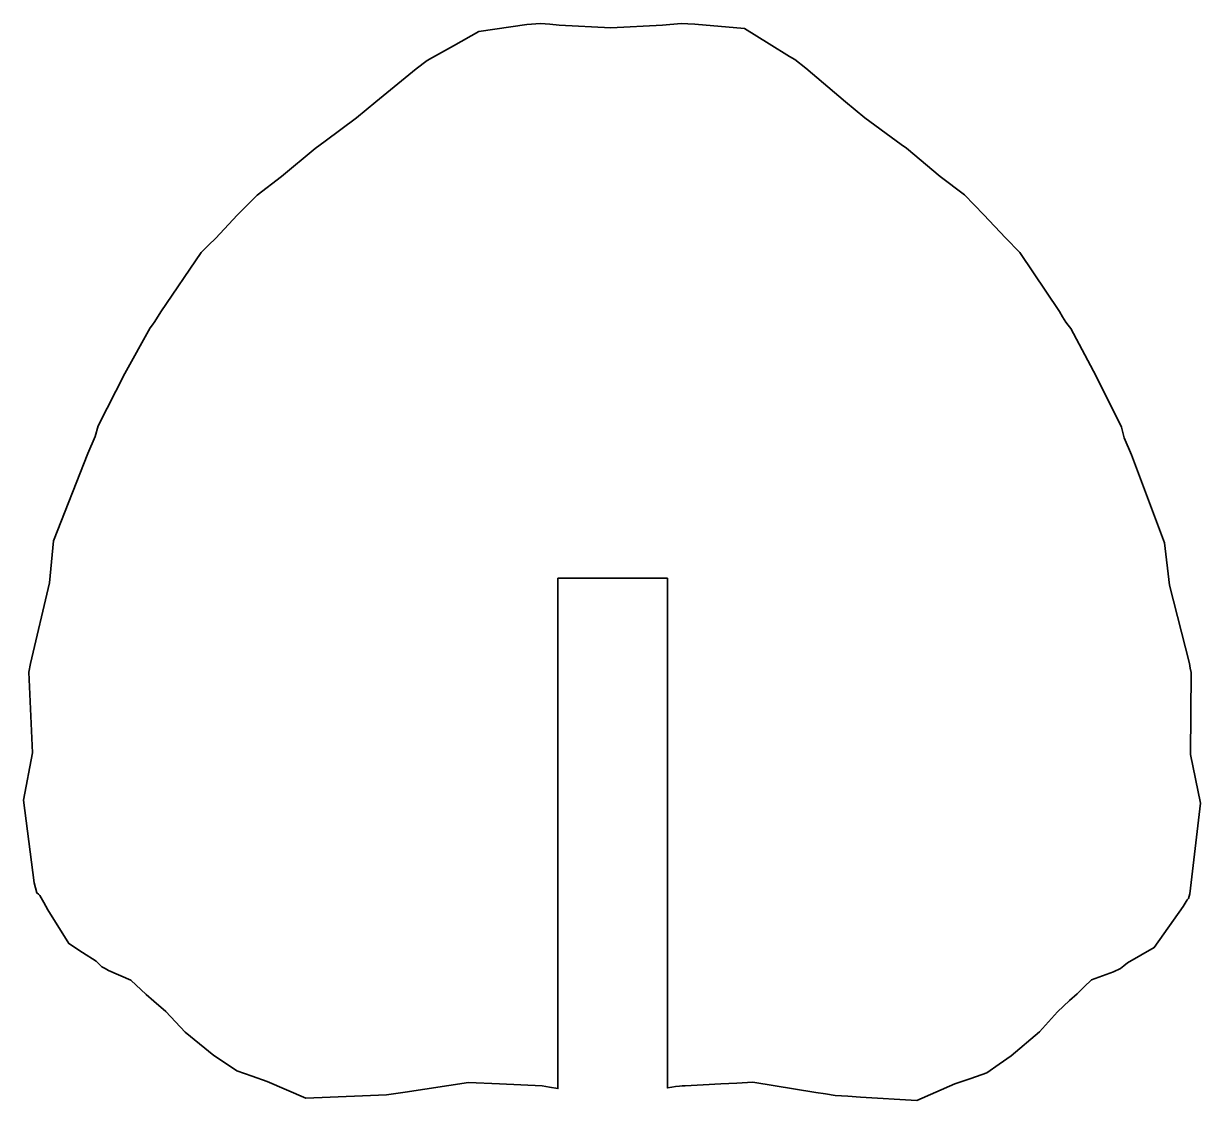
# Model space of a CAD drawing. Header units: millimetres. Extents: x -536 to 536, y -542 to 542.
# Drawn here: x -134.88 to -102.6, y -541.53 to -511.98 of the extents above; entities that cross this region are included whole.
import ezdxf

# ---------------------------------------------------------------- set-up
doc = ezdxf.new("R2010")
doc.units = ezdxf.units.MM
doc.header["$MEASUREMENT"] = 0
doc.layers.add('layer 1', color=7, linetype='Continuous')

msp = doc.modelspace()

# ---------------------------------------------------------------- linework, layer by layer
at = {"layer": 'layer 1', "color": 250, "lineweight": 35}
msp.add_open_spline([(-127.8066, -516.1831), (-127.8066, -516.1831), (-128.476, -516.6866), (-128.476, -516.6866), (-128.476, -516.6866), (-128.476, -516.6866), (-129.0244, -517.241), (-129.0244, -517.241), (-129.0244, -517.241), (-129.0244, -517.241), (-129.6084, -517.8704), (-129.6084, -517.8704), (-129.6084, -517.8704), (-129.6084, -517.8704), (-129.8072, -518.0665), (-129.8072, -518.0665), (-129.8072, -518.0665), (-129.8072, -518.0665), (-130.006, -518.2625), (-130.006, -518.2625), (-130.006, -518.2625), (-130.006, -518.2625), (-131.1185, -519.8908), (-131.1185, -519.8908), (-131.1185, -519.8908), (-131.1185, -519.8908), (-131.2826, -520.1619), (-131.2826, -520.1619), (-131.2826, -520.1619), (-131.2826, -520.1619), (-131.3466, -520.2448), (-131.3466, -520.2448), (-131.3466, -520.2448), (-131.3466, -520.2448), (-131.4107, -520.3277), (-131.4107, -520.3277), (-131.4107, -520.3277), (-131.4107, -520.3277), (-132.1047, -521.5838), (-132.1047, -521.5838), (-132.1047, -521.5838), (-132.1047, -521.5838), (-132.8363, -523.0241), (-132.8363, -523.0241), (-132.8363, -523.0241), (-132.8363, -523.0241), (-132.9114, -523.3178), (-132.9114, -523.3178), (-132.9114, -523.3178), (-132.9114, -523.3178), (-133.1201, -523.7835), (-133.1201, -523.7835), (-133.1201, -523.7835), (-133.1201, -523.7835), (-134.0583, -526.1804), (-134.0583, -526.1804), (-134.0583, -526.1804), (-134.0583, -526.1804), (-134.1689, -527.3299), (-134.1689, -527.3299), (-134.1689, -527.3299), (-134.1689, -527.3299), (-134.6904, -529.538), (-134.6904, -529.538), (-134.6904, -529.538), (-134.6904, -529.538), (-134.7323, -529.777), (-134.7323, -529.777), (-134.7323, -529.777), (-134.7323, -529.777), (-134.6347, -531.9956), (-134.6347, -531.9956), (-134.6347, -531.9956), (-134.6347, -531.9956), (-134.8803, -533.294), (-134.8803, -533.294), (-134.8803, -533.294), (-134.8803, -533.294), (-134.5852, -535.5637), (-134.5852, -535.5637), (-134.5852, -535.5637), (-134.5852, -535.5637), (-134.5482, -535.6997), (-134.5482, -535.6997), (-134.5482, -535.6997), (-134.5482, -535.6997), (-134.5112, -535.8356), (-134.5112, -535.8356), (-134.5112, -535.8356), (-134.5112, -535.8356), (-134.4742, -535.8726), (-134.4742, -535.8726), (-134.4742, -535.8726), (-134.4742, -535.8726), (-134.4372, -535.9096), (-134.4372, -535.9096), (-134.4372, -535.9096), (-134.4372, -535.9096), (-134.326, -536.1049), (-134.326, -536.1049), (-134.326, -536.1049), (-134.326, -536.1049), (-134.2149, -536.3001), (-134.2149, -536.3001), (-134.2149, -536.3001), (-134.2149, -536.3001), (-133.6344, -537.2288), (-133.6344, -537.2288), (-133.6344, -537.2288), (-133.6344, -537.2288), (-133.2623, -537.4711), (-133.2623, -537.4711), (-133.2623, -537.4711), (-133.2623, -537.4711), (-132.8902, -537.7135), (-132.8902, -537.7135), (-132.8902, -537.7135), (-132.8902, -537.7135), (-132.7304, -537.8658), (-132.7304, -537.8658), (-132.7304, -537.8658), (-132.7304, -537.8658), (-132.6412, -537.9152), (-132.6412, -537.9152), (-132.6412, -537.9152), (-132.6412, -537.9152), (-132.5519, -537.9645), (-132.5519, -537.9645), (-132.5519, -537.9645), (-132.5519, -537.9645), (-131.938, -538.2316), (-131.938, -538.2316), (-131.938, -538.2316), (-131.938, -538.2316), (-131.5134, -538.6268), (-131.5134, -538.6268), (-131.5134, -538.6268), (-131.5134, -538.6268), (-131.3029, -538.8038), (-131.3029, -538.8038), (-131.3029, -538.8038), (-131.3029, -538.8038), (-130.9763, -539.0908), (-130.9763, -539.0908), (-130.9763, -539.0908), (-130.9763, -539.0908), (-130.4433, -539.6553), (-130.4433, -539.6553), (-130.4433, -539.6553), (-130.4433, -539.6553), (-129.6567, -540.3031), (-129.6567, -540.3031), (-129.6567, -540.3031), (-129.6567, -540.3031), (-129.3432, -540.5129), (-129.3432, -540.5129), (-129.3432, -540.5129), (-129.3432, -540.5129), (-129.0298, -540.7226), (-129.0298, -540.7226), (-129.0298, -540.7226), (-129.0298, -540.7226), (-128.6125, -540.8668), (-128.6125, -540.8668), (-128.6125, -540.8668), (-128.6125, -540.8668), (-128.1952, -541.0108), (-128.1952, -541.0108), (-128.1952, -541.0108), (-128.1952, -541.0108), (-127.1341, -541.47), (-127.1341, -541.47), (-127.1341, -541.47), (-127.1341, -541.47), (-125.5864, -541.4045), (-125.5864, -541.4045), (-125.5864, -541.4045), (-125.5864, -541.4045), (-124.9194, -541.3785), (-124.9194, -541.3785), (-124.9194, -541.3785), (-124.9194, -541.3785), (-124.6651, -541.3441), (-124.6651, -541.3441), (-124.6651, -541.3441), (-124.6651, -541.3441), (-124.4108, -541.3096), (-124.4108, -541.3096), (-124.4108, -541.3096), (-124.4108, -541.3096), (-122.6726, -541.0364), (-122.6726, -541.0364), (-122.6726, -541.0364), (-122.6726, -541.0364), (-121.8273, -541.0795), (-121.8273, -541.0795), (-121.8273, -541.0795), (-121.8273, -541.0795), (-121.2421, -541.1076), (-121.2421, -541.1076), (-121.2421, -541.1076), (-121.2421, -541.1076), (-120.657, -541.1357), (-120.657, -541.1357), (-120.657, -541.1357), (-120.657, -541.1357), (-120.5526, -541.152), (-120.5526, -541.152), (-120.5526, -541.152), (-120.5526, -541.152), (-120.4482, -541.1683), (-120.4482, -541.1683), (-120.4482, -541.1683), (-120.4482, -541.1683), (-120.2194, -541.2081), (-120.2194, -541.2081), (-120.2194, -541.2081), (-120.2194, -541.2081), (-120.2194, -527.2037), (-120.2194, -527.2037), (-120.2194, -527.2037), (-120.2194, -527.2037), (-117.2194, -527.2037), (-117.2194, -527.2037), (-117.2194, -527.2037), (-117.2194, -527.2037), (-117.2194, -541.1904), (-117.2194, -541.1904), (-117.2194, -541.1904), (-117.2194, -541.1904), (-117.0943, -541.1688), (-117.0943, -541.1688), (-117.0943, -541.1688), (-117.0943, -541.1688), (-116.9921, -541.1529), (-116.9921, -541.1529), (-116.9921, -541.1529), (-116.9921, -541.1529), (-116.8899, -541.1369), (-116.8899, -541.1369), (-116.8899, -541.1369), (-116.8899, -541.1369), (-116.8115, -541.133), (-116.8115, -541.133), (-116.8115, -541.133), (-116.8115, -541.133), (-116.7331, -541.1291), (-116.7331, -541.1291), (-116.7331, -541.1291), (-116.7331, -541.1291), (-116.2407, -541.1044), (-116.2407, -541.1044), (-116.2407, -541.1044), (-116.2407, -541.1044), (-115.7484, -541.0797), (-115.7484, -541.0797), (-115.7484, -541.0797), (-115.7484, -541.0797), (-115.3114, -541.0561), (-115.3114, -541.0561), (-115.3114, -541.0561), (-115.3114, -541.0561), (-114.8743, -541.0325), (-114.8743, -541.0325), (-114.8743, -541.0325), (-114.8743, -541.0325), (-113.1422, -541.3153), (-113.1422, -541.3153), (-113.1422, -541.3153), (-113.1422, -541.3153), (-112.8814, -541.3538), (-112.8814, -541.3538), (-112.8814, -541.3538), (-112.8814, -541.3538), (-112.6206, -541.3924), (-112.6206, -541.3924), (-112.6206, -541.3924), (-112.6206, -541.3924), (-112.2719, -541.4157), (-112.2719, -541.4157), (-112.2719, -541.4157), (-112.2719, -541.4157), (-111.9232, -541.4389), (-111.9232, -541.4389), (-111.9232, -541.4389), (-111.9232, -541.4389), (-110.3784, -541.533), (-110.3784, -541.533), (-110.3784, -541.533), (-110.3784, -541.533), (-109.3349, -541.08), (-109.3349, -541.08), (-109.3349, -541.08), (-109.3349, -541.08), (-108.895, -540.9257), (-108.895, -540.9257), (-108.895, -540.9257), (-108.895, -540.9257), (-108.4551, -540.7714), (-108.4551, -540.7714), (-108.4551, -540.7714), (-108.4551, -540.7714), (-108.1206, -540.5395), (-108.1206, -540.5395), (-108.1206, -540.5395), (-108.1206, -540.5395), (-107.7861, -540.3076), (-107.7861, -540.3076), (-107.7861, -540.3076), (-107.7861, -540.3076), (-107.0098, -539.6512), (-107.0098, -539.6512), (-107.0098, -539.6512), (-107.0098, -539.6512), (-106.5161, -539.0976), (-106.5161, -539.0976), (-106.5161, -539.0976), (-106.5161, -539.0976), (-106.186, -538.788), (-106.186, -538.788), (-106.186, -538.788), (-106.186, -538.788), (-105.978, -538.6063), (-105.978, -538.6063), (-105.978, -538.6063), (-105.978, -538.6063), (-105.7826, -538.4145), (-105.7826, -538.4145), (-105.7826, -538.4145), (-105.7826, -538.4145), (-105.5871, -538.2226), (-105.5871, -538.2226), (-105.5871, -538.2226), (-105.5871, -538.2226), (-104.9855, -538.0076), (-104.9855, -538.0076), (-104.9855, -538.0076), (-104.9855, -538.0076), (-104.7863, -537.916), (-104.7863, -537.916), (-104.7863, -537.916), (-104.7863, -537.916), (-104.6934, -537.8374), (-104.6934, -537.8374), (-104.6934, -537.8374), (-104.6934, -537.8374), (-104.6004, -537.7586), (-104.6004, -537.7586), (-104.6004, -537.7586), (-104.6004, -537.7586), (-103.8618, -537.3398), (-103.8618, -537.3398), (-103.8618, -537.3398), (-103.8618, -537.3398), (-103.0732, -536.2095), (-103.0732, -536.2095), (-103.0732, -536.2095), (-103.0732, -536.2095), (-102.9584, -536.0288), (-102.9584, -536.0288), (-102.9584, -536.0288), (-102.9584, -536.0288), (-102.9393, -536.0119), (-102.9393, -536.0119), (-102.9393, -536.0119), (-102.9393, -536.0119), (-102.9202, -535.9951), (-102.9202, -535.9951), (-102.9202, -535.9951), (-102.9202, -535.9951), (-102.9015, -535.9285), (-102.9015, -535.9285), (-102.9015, -535.9285), (-102.9015, -535.9285), (-102.8828, -535.8619), (-102.8828, -535.8619), (-102.8828, -535.8619), (-102.8828, -535.8619), (-102.5955, -533.3735), (-102.5955, -533.3735), (-102.5955, -533.3735), (-102.5955, -533.3735), (-102.8673, -532.043), (-102.8673, -532.043), (-102.8673, -532.043), (-102.8673, -532.043), (-102.8494, -529.7902), (-102.8494, -529.7902), (-102.8494, -529.7902), (-102.8494, -529.7902), (-102.8745, -529.6665), (-102.8745, -529.6665), (-102.8745, -529.6665), (-102.8745, -529.6665), (-102.8997, -529.5427), (-102.8997, -529.5427), (-102.8997, -529.5427), (-102.8997, -529.5427), (-103.4489, -527.3922), (-103.4489, -527.3922), (-103.4489, -527.3922), (-103.4489, -527.3922), (-103.5864, -526.2277), (-103.5864, -526.2277), (-103.5864, -526.2277), (-103.5864, -526.2277), (-104.487, -523.8209), (-104.487, -523.8209), (-104.487, -523.8209), (-104.487, -523.8209), (-104.6879, -523.3532), (-104.6879, -523.3532), (-104.6879, -523.3532), (-104.6879, -523.3532), (-104.7641, -523.0607), (-104.7641, -523.0607), (-104.7641, -523.0607), (-104.7641, -523.0607), (-105.4599, -521.6538), (-105.4599, -521.6538), (-105.4599, -521.6538), (-105.4599, -521.6538), (-106.1522, -520.3526), (-106.1522, -520.3526), (-106.1522, -520.3526), (-106.1522, -520.3526), (-106.2211, -520.2622), (-106.2211, -520.2622), (-106.2211, -520.2622), (-106.2211, -520.2622), (-106.29, -520.1717), (-106.29, -520.1717), (-106.29, -520.1717), (-106.29, -520.1717), (-106.3758, -520.0278), (-106.3758, -520.0278), (-106.3758, -520.0278), (-106.3758, -520.0278), (-106.4616, -519.8839), (-106.4616, -519.8839), (-106.4616, -519.8839), (-106.4616, -519.8839), (-107.5462, -518.2652), (-107.5462, -518.2652), (-107.5462, -518.2652), (-107.5462, -518.2652), (-107.9457, -517.8654), (-107.9457, -517.8654), (-107.9457, -517.8654), (-107.9457, -517.8654), (-108.5334, -517.2294), (-108.5334, -517.2294), (-108.5334, -517.2294), (-108.5334, -517.2294), (-109.0693, -516.6845), (-109.0693, -516.6845), (-109.0693, -516.6845), (-109.0693, -516.6845), (-109.7399, -516.1772), (-109.7399, -516.1772), (-109.7399, -516.1772), (-109.7399, -516.1772), (-110.6616, -515.4031), (-110.6616, -515.4031), (-110.6616, -515.4031), (-110.6616, -515.4031), (-110.8045, -515.3017), (-110.8045, -515.3017), (-110.8045, -515.3017), (-110.8045, -515.3017), (-110.9473, -515.2003), (-110.9473, -515.2003), (-110.9473, -515.2003), (-110.9473, -515.2003), (-111.7991, -514.5679), (-111.7991, -514.5679), (-111.7991, -514.5679), (-111.7991, -514.5679), (-112.0658, -514.3475), (-112.0658, -514.3475), (-112.0658, -514.3475), (-112.0658, -514.3475), (-112.3324, -514.127), (-112.3324, -514.127), (-112.3324, -514.127), (-112.3324, -514.127), (-113.4243, -513.2082), (-113.4243, -513.2082), (-113.4243, -513.2082), (-113.4243, -513.2082), (-113.7223, -512.9715), (-113.7223, -512.9715), (-113.7223, -512.9715), (-113.7223, -512.9715), (-113.8692, -512.8837), (-113.8692, -512.8837), (-113.8692, -512.8837), (-113.8692, -512.8837), (-114.4241, -512.5426), (-114.4241, -512.5426), (-114.4241, -512.5426), (-114.4241, -512.5426), (-114.765, -512.3311), (-114.765, -512.3311), (-114.765, -512.3311), (-114.765, -512.3311), (-115.106, -512.1197), (-115.106, -512.1197), (-115.106, -512.1197), (-115.106, -512.1197), (-116.4674, -511.9945), (-116.4674, -511.9945), (-116.4674, -511.9945), (-116.4674, -511.9945), (-116.6544, -511.988), (-116.6544, -511.988), (-116.6544, -511.988), (-116.6544, -511.988), (-116.8414, -511.9814), (-116.8414, -511.9814), (-116.8414, -511.9814), (-116.8414, -511.9814), (-117.3531, -512.0225), (-117.3531, -512.0225), (-117.3531, -512.0225), (-117.3531, -512.0225), (-118.7736, -512.0955), (-118.7736, -512.0955), (-118.7736, -512.0955), (-118.7736, -512.0955), (-120.186, -512.0227), (-120.186, -512.0227), (-120.186, -512.0227), (-120.186, -512.0227), (-120.4435, -512.0024), (-120.4435, -512.0024), (-120.4435, -512.0024), (-120.4435, -512.0024), (-120.7009, -511.9821), (-120.7009, -511.9821), (-120.7009, -511.9821), (-120.7009, -511.9821), (-121.0707, -512.0102), (-121.0707, -512.0102), (-121.0707, -512.0102), (-121.0707, -512.0102), (-122.3887, -512.1983), (-122.3887, -512.1983), (-122.3887, -512.1983), (-122.3887, -512.1983), (-123.0888, -512.5936), (-123.0888, -512.5936), (-123.0888, -512.5936), (-123.0888, -512.5936), (-123.6635, -512.9097), (-123.6635, -512.9097), (-123.6635, -512.9097), (-123.6635, -512.9097), (-123.8116, -512.993), (-123.8116, -512.993), (-123.8116, -512.993), (-123.8116, -512.993), (-124.1078, -513.223), (-124.1078, -513.223), (-124.1078, -513.223), (-124.1078, -513.223), (-125.2125, -514.1289), (-125.2125, -514.1289), (-125.2125, -514.1289), (-125.2125, -514.1289), (-125.7498, -514.5727), (-125.7498, -514.5727), (-125.7498, -514.5727), (-125.7498, -514.5727), (-126.6085, -515.2121), (-126.6085, -515.2121), (-126.6085, -515.2121), (-126.6085, -515.2121), (-126.8836, -515.4085), (-126.8836, -515.4085), (-126.8836, -515.4085), (-126.8836, -515.4085), (-127.8066, -516.1831), (-127.8066, -516.1831)], degree=3, knots=[0, 0, 0, 0, 0.0068027, 0.0068027, 0.0068027, 0.0068027, 0.0136054, 0.0136054, 0.0136054, 0.0136054, 0.0204082, 0.0204082, 0.0204082, 0.0204082, 0.0272109, 0.0272109, 0.0272109, 0.0272109, 0.0340136, 0.0340136, 0.0340136, 0.0340136, 0.0408163, 0.0408163, 0.0408163, 0.0408163, 0.047619, 0.047619, 0.047619, 0.047619, 0.0544218, 0.0544218, 0.0544218, 0.0544218, 0.0612245, 0.0612245, 0.0612245, 0.0612245, 0.0680272, 0.0680272, 0.0680272, 0.0680272, 0.0748299, 0.0748299, 0.0748299, 0.0748299, 0.0816327, 0.0816327, 0.0816327, 0.0816327, 0.0884354, 0.0884354, 0.0884354, 0.0884354, 0.0952381, 0.0952381, 0.0952381, 0.0952381, 0.1020408, 0.1020408, 0.1020408, 0.1020408, 0.1088435, 0.1088435, 0.1088435, 0.1088435, 0.1156463, 0.1156463, 0.1156463, 0.1156463, 0.122449, 0.122449, 0.122449, 0.122449, 0.1292517, 0.1292517, 0.1292517, 0.1292517, 0.1360544, 0.1360544, 0.1360544, 0.1360544, 0.1428571, 0.1428571, 0.1428571, 0.1428571, 0.1496599, 0.1496599, 0.1496599, 0.1496599, 0.1564626, 0.1564626, 0.1564626, 0.1564626, 0.1632653, 0.1632653, 0.1632653, 0.1632653, 0.170068, 0.170068, 0.170068, 0.170068, 0.1768707, 0.1768707, 0.1768707, 0.1768707, 0.1836735, 0.1836735, 0.1836735, 0.1836735, 0.1904762, 0.1904762, 0.1904762, 0.1904762, 0.1972789, 0.1972789, 0.1972789, 0.1972789, 0.2040816, 0.2040816, 0.2040816, 0.2040816, 0.2108844, 0.2108844, 0.2108844, 0.2108844, 0.2176871, 0.2176871, 0.2176871, 0.2176871, 0.2244898, 0.2244898, 0.2244898, 0.2244898, 0.2312925, 0.2312925, 0.2312925, 0.2312925, 0.2380952, 0.2380952, 0.2380952, 0.2380952, 0.244898, 0.244898, 0.244898, 0.244898, 0.2517007, 0.2517007, 0.2517007, 0.2517007, 0.2585034, 0.2585034, 0.2585034, 0.2585034, 0.2653061, 0.2653061, 0.2653061, 0.2653061, 0.2721088, 0.2721088, 0.2721088, 0.2721088, 0.2789116, 0.2789116, 0.2789116, 0.2789116, 0.2857143, 0.2857143, 0.2857143, 0.2857143, 0.292517, 0.292517, 0.292517, 0.292517, 0.2993197, 0.2993197, 0.2993197, 0.2993197, 0.3061224, 0.3061224, 0.3061224, 0.3061224, 0.3129252, 0.3129252, 0.3129252, 0.3129252, 0.3197279, 0.3197279, 0.3197279, 0.3197279, 0.3265306, 0.3265306, 0.3265306, 0.3265306, 0.3333333, 0.3333333, 0.3333333, 0.3333333, 0.3401361, 0.3401361, 0.3401361, 0.3401361, 0.3469388, 0.3469388, 0.3469388, 0.3469388, 0.3537415, 0.3537415, 0.3537415, 0.3537415, 0.3605442, 0.3605442, 0.3605442, 0.3605442, 0.3673469, 0.3673469, 0.3673469, 0.3673469, 0.3741497, 0.3741497, 0.3741497, 0.3741497, 0.3809524, 0.3809524, 0.3809524, 0.3809524, 0.3877551, 0.3877551, 0.3877551, 0.3877551, 0.3945578, 0.3945578, 0.3945578, 0.3945578, 0.4013605, 0.4013605, 0.4013605, 0.4013605, 0.4081633, 0.4081633, 0.4081633, 0.4081633, 0.414966, 0.414966, 0.414966, 0.414966, 0.4217687, 0.4217687, 0.4217687, 0.4217687, 0.4285714, 0.4285714, 0.4285714, 0.4285714, 0.4353741, 0.4353741, 0.4353741, 0.4353741, 0.4421769, 0.4421769, 0.4421769, 0.4421769, 0.4489796, 0.4489796, 0.4489796, 0.4489796, 0.4557823, 0.4557823, 0.4557823, 0.4557823, 0.462585, 0.462585, 0.462585, 0.462585, 0.4693878, 0.4693878, 0.4693878, 0.4693878, 0.4761905, 0.4761905, 0.4761905, 0.4761905, 0.4829932, 0.4829932, 0.4829932, 0.4829932, 0.4897959, 0.4897959, 0.4897959, 0.4897959, 0.4965986, 0.4965986, 0.4965986, 0.4965986, 0.5034014, 0.5034014, 0.5034014, 0.5034014, 0.5102041, 0.5102041, 0.5102041, 0.5102041, 0.5170068, 0.5170068, 0.5170068, 0.5170068, 0.5238095, 0.5238095, 0.5238095, 0.5238095, 0.5306122, 0.5306122, 0.5306122, 0.5306122, 0.537415, 0.537415, 0.537415, 0.537415, 0.5442177, 0.5442177, 0.5442177, 0.5442177, 0.5510204, 0.5510204, 0.5510204, 0.5510204, 0.5578231, 0.5578231, 0.5578231, 0.5578231, 0.5646259, 0.5646259, 0.5646259, 0.5646259, 0.5714286, 0.5714286, 0.5714286, 0.5714286, 0.5782313, 0.5782313, 0.5782313, 0.5782313, 0.585034, 0.585034, 0.585034, 0.585034, 0.5918367, 0.5918367, 0.5918367, 0.5918367, 0.5986395, 0.5986395, 0.5986395, 0.5986395, 0.6054422, 0.6054422, 0.6054422, 0.6054422, 0.6122449, 0.6122449, 0.6122449, 0.6122449, 0.6190476, 0.6190476, 0.6190476, 0.6190476, 0.6258503, 0.6258503, 0.6258503, 0.6258503, 0.6326531, 0.6326531, 0.6326531, 0.6326531, 0.6394558, 0.6394558, 0.6394558, 0.6394558, 0.6462585, 0.6462585, 0.6462585, 0.6462585, 0.6530612, 0.6530612, 0.6530612, 0.6530612, 0.6598639, 0.6598639, 0.6598639, 0.6598639, 0.6666667, 0.6666667, 0.6666667, 0.6666667, 0.6734694, 0.6734694, 0.6734694, 0.6734694, 0.6802721, 0.6802721, 0.6802721, 0.6802721, 0.6870748, 0.6870748, 0.6870748, 0.6870748, 0.6938776, 0.6938776, 0.6938776, 0.6938776, 0.7006803, 0.7006803, 0.7006803, 0.7006803, 0.707483, 0.707483, 0.707483, 0.707483, 0.7142857, 0.7142857, 0.7142857, 0.7142857, 0.7210884, 0.7210884, 0.7210884, 0.7210884, 0.7278912, 0.7278912, 0.7278912, 0.7278912, 0.7346939, 0.7346939, 0.7346939, 0.7346939, 0.7414966, 0.7414966, 0.7414966, 0.7414966, 0.7482993, 0.7482993, 0.7482993, 0.7482993, 0.755102, 0.755102, 0.755102, 0.755102, 0.7619048, 0.7619048, 0.7619048, 0.7619048, 0.7687075, 0.7687075, 0.7687075, 0.7687075, 0.7755102, 0.7755102, 0.7755102, 0.7755102, 0.7823129, 0.7823129, 0.7823129, 0.7823129, 0.7891156, 0.7891156, 0.7891156, 0.7891156, 0.7959184, 0.7959184, 0.7959184, 0.7959184, 0.8027211, 0.8027211, 0.8027211, 0.8027211, 0.8095238, 0.8095238, 0.8095238, 0.8095238, 0.8163265, 0.8163265, 0.8163265, 0.8163265, 0.8231293, 0.8231293, 0.8231293, 0.8231293, 0.829932, 0.829932, 0.829932, 0.829932, 0.8367347, 0.8367347, 0.8367347, 0.8367347, 0.8435374, 0.8435374, 0.8435374, 0.8435374, 0.8503401, 0.8503401, 0.8503401, 0.8503401, 0.8571429, 0.8571429, 0.8571429, 0.8571429, 0.8639456, 0.8639456, 0.8639456, 0.8639456, 0.8707483, 0.8707483, 0.8707483, 0.8707483, 0.877551, 0.877551, 0.877551, 0.877551, 0.8843537, 0.8843537, 0.8843537, 0.8843537, 0.8911565, 0.8911565, 0.8911565, 0.8911565, 0.8979592, 0.8979592, 0.8979592, 0.8979592, 0.9047619, 0.9047619, 0.9047619, 0.9047619, 0.9115646, 0.9115646, 0.9115646, 0.9115646, 0.9183673, 0.9183673, 0.9183673, 0.9183673, 0.9251701, 0.9251701, 0.9251701, 0.9251701, 0.9319728, 0.9319728, 0.9319728, 0.9319728, 0.9387755, 0.9387755, 0.9387755, 0.9387755, 0.9455782, 0.9455782, 0.9455782, 0.9455782, 0.952381, 0.952381, 0.952381, 0.952381, 0.9591837, 0.9591837, 0.9591837, 0.9591837, 0.9659864, 0.9659864, 0.9659864, 0.9659864, 0.9727891, 0.9727891, 0.9727891, 0.9727891, 0.9795918, 0.9795918, 0.9795918, 0.9795918, 0.9863946, 0.9863946, 0.9863946, 0.9863946, 1, 1, 1, 1], dxfattribs=at)

doc.saveas('drawing.dxf')
